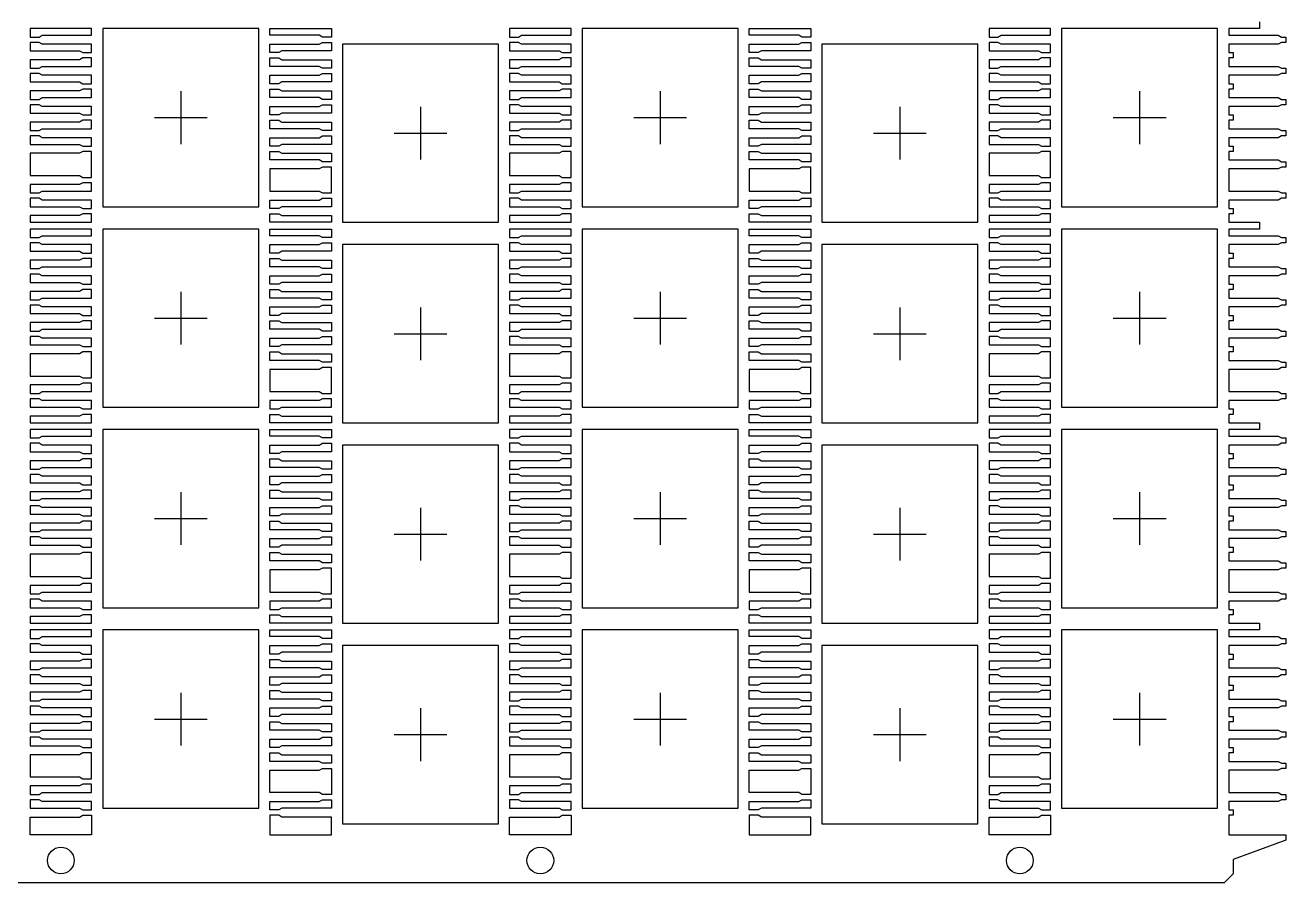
# Model space of a CAD drawing. Extents: x 32 to 268, y 59 to 388.
# Drawn here: x 185 to 241.6, y 65.3 to 103.8 of the extents above; entities that cross this region are included whole.
import ezdxf
from ezdxf.lldxf.tags import DXFTag

# ---------------------------------------------------------------- set-up
doc = ezdxf.new("R2010")
doc.units = 0
doc.header["$LTSCALE"] = 8
doc.header["$MEASUREMENT"] = 0
for name, color, linetype in [('CEN', 2, 'CENTER'), ('COIN-LINE', 4, 'Continuous'), ('PKG-OUT', 3, 'HIDDEN')]:
    doc.layers.add(name, color=color, linetype=linetype)
tags = doc.linetypes.add('CENTER', pattern=[2, 1.25, -0.25, 0.25, -0.25]).pattern_tags.tags
tags[10:11] = [DXFTag(74, 4), DXFTag(75, 0), DXFTag(340, '0'), DXFTag(46, 1.0), DXFTag(50, 0.0), DXFTag(44, 0.0), DXFTag(45, 0.0)]
tags[8:9] = [DXFTag(74, 4), DXFTag(75, 0), DXFTag(340, '0'), DXFTag(46, 1.0), DXFTag(50, 0.0), DXFTag(44, 0.0), DXFTag(45, 0.0)]
tags[6:7] = [DXFTag(74, 4), DXFTag(75, 0), DXFTag(340, '0'), DXFTag(46, 1.0), DXFTag(50, 0.0), DXFTag(44, 0.0), DXFTag(45, 0.0)]
tags[4:5] = [DXFTag(74, 4), DXFTag(75, 0), DXFTag(340, '0'), DXFTag(46, 1.0), DXFTag(50, 0.0), DXFTag(44, 0.0), DXFTag(45, 0.0)]
tags = doc.linetypes.add('HIDDEN', pattern=[0.375, 0.25, -0.125]).pattern_tags.tags
tags[6:7] = [DXFTag(74, 4), DXFTag(75, 0), DXFTag(340, '0'), DXFTag(46, 1.0), DXFTag(50, 0.0), DXFTag(44, 0.0), DXFTag(45, 0.0)]
tags[4:5] = [DXFTag(74, 4), DXFTag(75, 0), DXFTag(340, '0'), DXFTag(46, 1.0), DXFTag(50, 0.0), DXFTag(44, 0.0), DXFTag(45, 0.0)]

msp = doc.modelspace()

# ---------------------------------------------------------------- linework, layer by layer
at = {"layer": 'CEN'}
for p, q in [((192.014, 100.79), (192.014, 98.423)), ((213.534, 100.79), (213.534, 98.423)), ((235.054, 100.79), (235.054, 98.423)), ((190.83, 99.607), (193.198, 99.607)), ((202.774, 100.09), (202.774, 97.723)), ((212.35, 99.607), (214.718, 99.607)), ((224.294, 100.09), (224.294, 97.723)), ((233.87, 99.607), (236.238, 99.607)), ((201.59, 98.907), (203.958, 98.907)), ((223.11, 98.907), (225.478, 98.907)), ((192.014, 91.79), (192.014, 89.423)), ((213.534, 91.79), (213.534, 89.423)), ((235.054, 91.79), (235.054, 89.423)), ((190.83, 90.607), (193.198, 90.607)), ((202.774, 91.09), (202.774, 88.723)), ((212.35, 90.607), (214.718, 90.607)), ((224.294, 91.09), (224.294, 88.723)), ((233.87, 90.607), (236.238, 90.607)), ((201.59, 89.907), (203.958, 89.907)), ((223.11, 89.907), (225.478, 89.907)), ((192.014, 82.79), (192.014, 80.423)), ((213.534, 82.79), (213.534, 80.423)), ((235.054, 82.79), (235.054, 80.423)), ((202.774, 82.09), (202.774, 79.723)), ((224.294, 82.09), (224.294, 79.723)), ((190.83, 81.607), (193.198, 81.607)), ((212.35, 81.607), (214.718, 81.607)), ((233.87, 81.607), (236.238, 81.607)), ((201.59, 80.907), (203.958, 80.907)), ((223.11, 80.907), (225.478, 80.907)), ((192.014, 73.79), (192.014, 71.423)), ((213.534, 73.79), (213.534, 71.423)), ((235.054, 73.79), (235.054, 71.423)), ((202.774, 73.09), (202.774, 70.723)), ((224.294, 73.09), (224.294, 70.723)), ((190.83, 72.607), (193.198, 72.607)), ((212.35, 72.607), (214.718, 72.607)), ((233.87, 72.607), (236.238, 72.607)), ((201.59, 71.907), (203.958, 71.907)), ((223.11, 71.907), (225.478, 71.907))]:
    msp.add_line(p, q, dxfattribs=at)
at = {"layer": 'COIN-LINE'}
msp.add_lwpolyline([(240.434, 103.907), (240.434, 103.607), (239.054, 103.607), (239.054, 103.307), (241.274, 103.307), (241.414, 103.227), (241.614, 103.227), (241.614, 102.987), (241.414, 102.987), (241.274, 102.907), (239.054, 102.907), (239.054, 102.527), (239.254, 102.527), (239.254, 102.287), (239.054, 102.287), (239.054, 101.907), (241.274, 101.907), (241.414, 101.827), (241.614, 101.827), (241.614, 101.587), (241.414, 101.587), (241.274, 101.507), (239.054, 101.507), (239.054, 101.127), (239.254, 101.127), (239.254, 100.887), (239.054, 100.887), (239.054, 100.507), (241.274, 100.507), (241.414, 100.427), (241.614, 100.427), (241.614, 100.187), (241.414, 100.187), (241.274, 100.107), (239.054, 100.107), (239.054, 99.727), (239.254, 99.727), (239.254, 99.487), (239.054, 99.487), (239.054, 99.107), (241.274, 99.107), (241.414, 99.027), (241.614, 99.027), (241.614, 98.787), (241.414, 98.787), (241.274, 98.707), (239.054, 98.707), (239.054, 98.327), (239.254, 98.327), (239.254, 98.087), (239.054, 98.087), (239.054, 97.707), (241.274, 97.707), (241.414, 97.627), (241.614, 97.627), (241.614, 97.387), (241.414, 97.387), (241.274, 97.307), (239.054, 97.307), (239.054, 96.307), (241.274, 96.307), (241.414, 96.227), (241.614, 96.227), (241.614, 95.987), (241.414, 95.987), (241.274, 95.907), (239.054, 95.907), (239.054, 95.527), (239.254, 95.527), (239.254, 95.287), (239.054, 95.287), (239.054, 94.907), (240.434, 94.907), (240.434, 94.607), (239.054, 94.607), (239.054, 94.307), (241.274, 94.307), (241.414, 94.227), (241.614, 94.227), (241.614, 93.987), (241.414, 93.987), (241.274, 93.907), (239.054, 93.907), (239.054, 93.527), (239.254, 93.527), (239.254, 93.287), (239.054, 93.287), (239.054, 92.907), (241.274, 92.907), (241.414, 92.827), (241.614, 92.827), (241.614, 92.587), (241.414, 92.587), (241.274, 92.507), (239.054, 92.507), (239.054, 92.127), (239.254, 92.127), (239.254, 91.887), (239.054, 91.887), (239.054, 91.507), (241.274, 91.507), (241.414, 91.427), (241.614, 91.427), (241.614, 91.187), (241.414, 91.187), (241.274, 91.107), (239.054, 91.107), (239.054, 90.727), (239.254, 90.727), (239.254, 90.487), (239.054, 90.487), (239.054, 90.107), (241.274, 90.107), (241.414, 90.027), (241.614, 90.027), (241.614, 89.787), (241.414, 89.787), (241.274, 89.707), (239.054, 89.707), (239.054, 89.327), (239.254, 89.327), (239.254, 89.087), (239.054, 89.087), (239.054, 88.707), (241.274, 88.707), (241.414, 88.627), (241.614, 88.627), (241.614, 88.387), (241.414, 88.387), (241.274, 88.307), (239.054, 88.307), (239.054, 87.307), (241.274, 87.307), (241.414, 87.227), (241.614, 87.227), (241.614, 86.987), (241.414, 86.987), (241.274, 86.907), (239.054, 86.907), (239.054, 86.527), (239.254, 86.527), (239.254, 86.287), (239.054, 86.287), (239.054, 85.907), (240.434, 85.907), (240.434, 85.607), (239.054, 85.607), (239.054, 85.307), (241.274, 85.307), (241.414, 85.227), (241.614, 85.227), (241.614, 84.987), (241.414, 84.987), (241.274, 84.907), (239.054, 84.907), (239.054, 84.527), (239.254, 84.527), (239.254, 84.287), (239.054, 84.287), (239.054, 83.907), (241.274, 83.907), (241.414, 83.827), (241.614, 83.827), (241.614, 83.587), (241.414, 83.587), (241.274, 83.507), (239.054, 83.507), (239.054, 83.127), (239.254, 83.127), (239.254, 82.887), (239.054, 82.887), (239.054, 82.507), (241.274, 82.507), (241.414, 82.427), (241.614, 82.427), (241.614, 82.187), (241.414, 82.187), (241.274, 82.107), (239.054, 82.107), (239.054, 81.727), (239.254, 81.727), (239.254, 81.487), (239.054, 81.487), (239.054, 81.107), (241.274, 81.107), (241.414, 81.027), (241.614, 81.027), (241.614, 80.787), (241.414, 80.787), (241.274, 80.707), (239.054, 80.707), (239.054, 80.327), (239.254, 80.327), (239.254, 80.087), (239.054, 80.087), (239.054, 79.707), (241.274, 79.707), (241.414, 79.627), (241.614, 79.627), (241.614, 79.387), (241.414, 79.387), (241.274, 79.307), (239.054, 79.307), (239.054, 78.307), (241.274, 78.307), (241.414, 78.227), (241.614, 78.227), (241.614, 77.987), (241.414, 77.987), (241.274, 77.907), (239.054, 77.907), (239.054, 77.527), (239.254, 77.527), (239.254, 77.287), (239.054, 77.287), (239.054, 76.907), (240.434, 76.907), (240.434, 76.607), (239.054, 76.607), (239.054, 76.307), (241.274, 76.307), (241.414, 76.227), (241.614, 76.227), (241.614, 75.987), (241.414, 75.987), (241.274, 75.907), (239.054, 75.907), (239.054, 75.527), (239.254, 75.527), (239.254, 75.287), (239.054, 75.287), (239.054, 74.907), (241.274, 74.907), (241.414, 74.827), (241.614, 74.827), (241.614, 74.587), (241.414, 74.587), (241.274, 74.507), (239.054, 74.507), (239.054, 74.127), (239.254, 74.127), (239.254, 73.887), (239.054, 73.887), (239.054, 73.507), (241.274, 73.507), (241.414, 73.427), (241.614, 73.427), (241.614, 73.187), (241.414, 73.187), (241.274, 73.107), (239.054, 73.107), (239.054, 72.727), (239.254, 72.727), (239.254, 72.487), (239.054, 72.487), (239.054, 72.107), (241.274, 72.107), (241.414, 72.027), (241.614, 72.027), (241.614, 71.787), (241.414, 71.787), (241.274, 71.707), (239.054, 71.707), (239.054, 71.327), (239.254, 71.327), (239.254, 71.087), (239.054, 71.087), (239.054, 70.707), (241.274, 70.707), (241.414, 70.627), (241.614, 70.627), (241.614, 70.387), (241.414, 70.387), (241.274, 70.307), (239.054, 70.307), (239.054, 69.307), (241.274, 69.307), (241.414, 69.227), (241.614, 69.227), (241.614, 68.987), (241.414, 68.987), (241.274, 68.907), (239.054, 68.907), (239.054, 68.527), (239.254, 68.527), (239.254, 68.287), (239.054, 68.287), (239.054, 67.407), (241.614, 67.407), (241.614, 67.163), (239.254, 66.304), (239.254, 65.657), (238.854, 65.257), (45.974, 65.257)], dxfattribs=at)
for points in [[(185.794, 103.307), (188.014, 103.307), (188.014, 103.607), (185.254, 103.607), (185.254, 103.227), (185.654, 103.227)], [(198.234, 103.307), (196.014, 103.307), (196.014, 103.607), (198.774, 103.607), (198.774, 103.227), (198.374, 103.227)], [(207.314, 103.307), (209.534, 103.307), (209.534, 103.607), (206.774, 103.607), (206.774, 103.227), (207.174, 103.227)], [(219.754, 103.307), (217.534, 103.307), (217.534, 103.607), (220.294, 103.607), (220.294, 103.227), (219.894, 103.227)], [(228.834, 103.307), (231.054, 103.307), (231.054, 103.607), (228.294, 103.607), (228.294, 103.227), (228.694, 103.227)], [(188.014, 102.907), (185.794, 102.907), (185.654, 102.987), (185.254, 102.987), (185.254, 102.607), (187.474, 102.607), (187.614, 102.527), (188.014, 102.527)], [(196.014, 102.907), (198.234, 102.907), (198.374, 102.987), (198.774, 102.987), (198.774, 102.607), (196.554, 102.607), (196.414, 102.527), (196.014, 102.527)], [(209.534, 102.907), (207.314, 102.907), (207.174, 102.987), (206.774, 102.987), (206.774, 102.607), (208.994, 102.607), (209.134, 102.527), (209.534, 102.527)], [(217.534, 102.907), (219.754, 102.907), (219.894, 102.987), (220.294, 102.987), (220.294, 102.607), (218.074, 102.607), (217.934, 102.527), (217.534, 102.527)], [(231.054, 102.907), (228.834, 102.907), (228.694, 102.987), (228.294, 102.987), (228.294, 102.607), (230.514, 102.607), (230.654, 102.527), (231.054, 102.527)], [(187.614, 102.287), (187.474, 102.207), (185.254, 102.207), (185.254, 101.827), (185.654, 101.827), (185.794, 101.907), (188.014, 101.907), (188.014, 102.287)], [(196.414, 102.287), (196.554, 102.207), (198.774, 102.207), (198.774, 101.827), (198.374, 101.827), (198.234, 101.907), (196.014, 101.907), (196.014, 102.287)], [(209.134, 102.287), (208.994, 102.207), (206.774, 102.207), (206.774, 101.827), (207.174, 101.827), (207.314, 101.907), (209.534, 101.907), (209.534, 102.287)], [(217.934, 102.287), (218.074, 102.207), (220.294, 102.207), (220.294, 101.827), (219.894, 101.827), (219.754, 101.907), (217.534, 101.907), (217.534, 102.287)], [(230.654, 102.287), (230.514, 102.207), (228.294, 102.207), (228.294, 101.827), (228.694, 101.827), (228.834, 101.907), (231.054, 101.907), (231.054, 102.287)], [(188.014, 101.507), (185.794, 101.507), (185.654, 101.587), (185.254, 101.587), (185.254, 101.207), (187.474, 101.207), (187.614, 101.127), (188.014, 101.127)], [(196.014, 101.507), (198.234, 101.507), (198.374, 101.587), (198.774, 101.587), (198.774, 101.207), (196.554, 101.207), (196.414, 101.127), (196.014, 101.127)], [(209.534, 101.507), (207.314, 101.507), (207.174, 101.587), (206.774, 101.587), (206.774, 101.207), (208.994, 101.207), (209.134, 101.127), (209.534, 101.127)], [(217.534, 101.507), (219.754, 101.507), (219.894, 101.587), (220.294, 101.587), (220.294, 101.207), (218.074, 101.207), (217.934, 101.127), (217.534, 101.127)], [(231.054, 101.507), (228.834, 101.507), (228.694, 101.587), (228.294, 101.587), (228.294, 101.207), (230.514, 101.207), (230.654, 101.127), (231.054, 101.127)], [(187.614, 100.887), (187.474, 100.807), (185.254, 100.807), (185.254, 100.427), (185.654, 100.427), (185.794, 100.507), (188.014, 100.507), (188.014, 100.887)], [(196.414, 100.887), (196.554, 100.807), (198.774, 100.807), (198.774, 100.427), (198.374, 100.427), (198.234, 100.507), (196.014, 100.507), (196.014, 100.887)], [(209.134, 100.887), (208.994, 100.807), (206.774, 100.807), (206.774, 100.427), (207.174, 100.427), (207.314, 100.507), (209.534, 100.507), (209.534, 100.887)], [(217.934, 100.887), (218.074, 100.807), (220.294, 100.807), (220.294, 100.427), (219.894, 100.427), (219.754, 100.507), (217.534, 100.507), (217.534, 100.887)], [(230.654, 100.887), (230.514, 100.807), (228.294, 100.807), (228.294, 100.427), (228.694, 100.427), (228.834, 100.507), (231.054, 100.507), (231.054, 100.887)], [(188.014, 100.107), (185.794, 100.107), (185.654, 100.187), (185.254, 100.187), (185.254, 99.807), (187.474, 99.807), (187.614, 99.727), (188.014, 99.727)], [(196.014, 100.107), (198.234, 100.107), (198.374, 100.187), (198.774, 100.187), (198.774, 99.807), (196.554, 99.807), (196.414, 99.727), (196.014, 99.727)], [(209.534, 100.107), (207.314, 100.107), (207.174, 100.187), (206.774, 100.187), (206.774, 99.807), (208.994, 99.807), (209.134, 99.727), (209.534, 99.727)], [(217.534, 100.107), (219.754, 100.107), (219.894, 100.187), (220.294, 100.187), (220.294, 99.807), (218.074, 99.807), (217.934, 99.727), (217.534, 99.727)], [(231.054, 100.107), (228.834, 100.107), (228.694, 100.187), (228.294, 100.187), (228.294, 99.807), (230.514, 99.807), (230.654, 99.727), (231.054, 99.727)], [(187.614, 99.487), (187.474, 99.407), (185.254, 99.407), (185.254, 99.027), (185.654, 99.027), (185.794, 99.107), (188.014, 99.107), (188.014, 99.487)], [(196.414, 99.487), (196.554, 99.407), (198.774, 99.407), (198.774, 99.027), (198.374, 99.027), (198.234, 99.107), (196.014, 99.107), (196.014, 99.487)], [(209.134, 99.487), (208.994, 99.407), (206.774, 99.407), (206.774, 99.027), (207.174, 99.027), (207.314, 99.107), (209.534, 99.107), (209.534, 99.487)], [(217.934, 99.487), (218.074, 99.407), (220.294, 99.407), (220.294, 99.027), (219.894, 99.027), (219.754, 99.107), (217.534, 99.107), (217.534, 99.487)], [(230.654, 99.487), (230.514, 99.407), (228.294, 99.407), (228.294, 99.027), (228.694, 99.027), (228.834, 99.107), (231.054, 99.107), (231.054, 99.487)], [(188.014, 98.707), (185.794, 98.707), (185.654, 98.787), (185.254, 98.787), (185.254, 98.407), (187.474, 98.407), (187.614, 98.327), (188.014, 98.327)], [(196.014, 98.707), (198.234, 98.707), (198.374, 98.787), (198.774, 98.787), (198.774, 98.407), (196.554, 98.407), (196.414, 98.327), (196.014, 98.327)], [(209.534, 98.707), (207.314, 98.707), (207.174, 98.787), (206.774, 98.787), (206.774, 98.407), (208.994, 98.407), (209.134, 98.327), (209.534, 98.327)], [(217.534, 98.707), (219.754, 98.707), (219.894, 98.787), (220.294, 98.787), (220.294, 98.407), (218.074, 98.407), (217.934, 98.327), (217.534, 98.327)], [(231.054, 98.707), (228.834, 98.707), (228.694, 98.787), (228.294, 98.787), (228.294, 98.407), (230.514, 98.407), (230.654, 98.327), (231.054, 98.327)], [(187.474, 98.007), (185.254, 98.007), (185.254, 97.007), (187.474, 97.007), (187.614, 96.927), (188.014, 96.927), (188.014, 98.087), (187.614, 98.087)], [(196.414, 98.087), (196.554, 98.007), (198.774, 98.007), (198.774, 97.627), (198.374, 97.627), (198.234, 97.707), (196.014, 97.707), (196.014, 98.087)], [(208.994, 98.007), (206.774, 98.007), (206.774, 97.007), (208.994, 97.007), (209.134, 96.927), (209.534, 96.927), (209.534, 98.087), (209.134, 98.087)], [(217.934, 98.087), (218.074, 98.007), (220.294, 98.007), (220.294, 97.627), (219.894, 97.627), (219.754, 97.707), (217.534, 97.707), (217.534, 98.087)], [(230.514, 98.007), (228.294, 98.007), (228.294, 97.007), (230.514, 97.007), (230.654, 96.927), (231.054, 96.927), (231.054, 98.087), (230.654, 98.087)], [(198.234, 97.307), (196.014, 97.307), (196.014, 96.307), (198.234, 96.307), (198.374, 96.227), (198.774, 96.227), (198.774, 97.387), (198.374, 97.387)], [(219.754, 97.307), (217.534, 97.307), (217.534, 96.307), (219.754, 96.307), (219.894, 96.227), (220.294, 96.227), (220.294, 97.387), (219.894, 97.387)], [(187.614, 96.687), (187.474, 96.607), (185.254, 96.607), (185.254, 96.227), (185.654, 96.227), (185.794, 96.307), (188.014, 96.307), (188.014, 96.687)], [(209.134, 96.687), (208.994, 96.607), (206.774, 96.607), (206.774, 96.227), (207.174, 96.227), (207.314, 96.307), (209.534, 96.307), (209.534, 96.687)], [(230.654, 96.687), (230.514, 96.607), (228.294, 96.607), (228.294, 96.227), (228.694, 96.227), (228.834, 96.307), (231.054, 96.307), (231.054, 96.687)], [(188.014, 95.907), (185.794, 95.907), (185.654, 95.987), (185.254, 95.987), (185.254, 95.607), (187.474, 95.607), (187.614, 95.527), (188.014, 95.527)], [(196.014, 95.907), (198.234, 95.907), (198.374, 95.987), (198.774, 95.987), (198.774, 95.607), (196.554, 95.607), (196.414, 95.527), (196.014, 95.527)], [(209.534, 95.907), (207.314, 95.907), (207.174, 95.987), (206.774, 95.987), (206.774, 95.607), (208.994, 95.607), (209.134, 95.527), (209.534, 95.527)], [(217.534, 95.907), (219.754, 95.907), (219.894, 95.987), (220.294, 95.987), (220.294, 95.607), (218.074, 95.607), (217.934, 95.527), (217.534, 95.527)], [(231.054, 95.907), (228.834, 95.907), (228.694, 95.987), (228.294, 95.987), (228.294, 95.607), (230.514, 95.607), (230.654, 95.527), (231.054, 95.527)], [(185.254, 95.207), (185.254, 94.907), (188.014, 94.907), (188.014, 95.287), (187.614, 95.287), (187.474, 95.207)], [(198.774, 95.207), (198.774, 94.907), (196.014, 94.907), (196.014, 95.287), (196.414, 95.287), (196.554, 95.207)], [(206.774, 95.207), (206.774, 94.907), (209.534, 94.907), (209.534, 95.287), (209.134, 95.287), (208.994, 95.207)], [(220.294, 95.207), (220.294, 94.907), (217.534, 94.907), (217.534, 95.287), (217.934, 95.287), (218.074, 95.207)], [(228.294, 95.207), (228.294, 94.907), (231.054, 94.907), (231.054, 95.287), (230.654, 95.287), (230.514, 95.207)], [(185.794, 94.307), (188.014, 94.307), (188.014, 94.607), (185.254, 94.607), (185.254, 94.227), (185.654, 94.227)], [(198.234, 94.307), (196.014, 94.307), (196.014, 94.607), (198.774, 94.607), (198.774, 94.227), (198.374, 94.227)], [(207.314, 94.307), (209.534, 94.307), (209.534, 94.607), (206.774, 94.607), (206.774, 94.227), (207.174, 94.227)], [(219.754, 94.307), (217.534, 94.307), (217.534, 94.607), (220.294, 94.607), (220.294, 94.227), (219.894, 94.227)], [(228.834, 94.307), (231.054, 94.307), (231.054, 94.607), (228.294, 94.607), (228.294, 94.227), (228.694, 94.227)], [(188.014, 93.907), (185.794, 93.907), (185.654, 93.987), (185.254, 93.987), (185.254, 93.607), (187.474, 93.607), (187.614, 93.527), (188.014, 93.527)], [(196.014, 93.907), (198.234, 93.907), (198.374, 93.987), (198.774, 93.987), (198.774, 93.607), (196.554, 93.607), (196.414, 93.527), (196.014, 93.527)], [(209.534, 93.907), (207.314, 93.907), (207.174, 93.987), (206.774, 93.987), (206.774, 93.607), (208.994, 93.607), (209.134, 93.527), (209.534, 93.527)], [(217.534, 93.907), (219.754, 93.907), (219.894, 93.987), (220.294, 93.987), (220.294, 93.607), (218.074, 93.607), (217.934, 93.527), (217.534, 93.527)], [(231.054, 93.907), (228.834, 93.907), (228.694, 93.987), (228.294, 93.987), (228.294, 93.607), (230.514, 93.607), (230.654, 93.527), (231.054, 93.527)], [(187.614, 93.287), (187.474, 93.207), (185.254, 93.207), (185.254, 92.827), (185.654, 92.827), (185.794, 92.907), (188.014, 92.907), (188.014, 93.287)], [(196.414, 93.287), (196.554, 93.207), (198.774, 93.207), (198.774, 92.827), (198.374, 92.827), (198.234, 92.907), (196.014, 92.907), (196.014, 93.287)], [(209.134, 93.287), (208.994, 93.207), (206.774, 93.207), (206.774, 92.827), (207.174, 92.827), (207.314, 92.907), (209.534, 92.907), (209.534, 93.287)], [(217.934, 93.287), (218.074, 93.207), (220.294, 93.207), (220.294, 92.827), (219.894, 92.827), (219.754, 92.907), (217.534, 92.907), (217.534, 93.287)], [(230.654, 93.287), (230.514, 93.207), (228.294, 93.207), (228.294, 92.827), (228.694, 92.827), (228.834, 92.907), (231.054, 92.907), (231.054, 93.287)], [(188.014, 92.507), (185.794, 92.507), (185.654, 92.587), (185.254, 92.587), (185.254, 92.207), (187.474, 92.207), (187.614, 92.127), (188.014, 92.127)], [(196.014, 92.507), (198.234, 92.507), (198.374, 92.587), (198.774, 92.587), (198.774, 92.207), (196.554, 92.207), (196.414, 92.127), (196.014, 92.127)], [(209.534, 92.507), (207.314, 92.507), (207.174, 92.587), (206.774, 92.587), (206.774, 92.207), (208.994, 92.207), (209.134, 92.127), (209.534, 92.127)], [(217.534, 92.507), (219.754, 92.507), (219.894, 92.587), (220.294, 92.587), (220.294, 92.207), (218.074, 92.207), (217.934, 92.127), (217.534, 92.127)], [(231.054, 92.507), (228.834, 92.507), (228.694, 92.587), (228.294, 92.587), (228.294, 92.207), (230.514, 92.207), (230.654, 92.127), (231.054, 92.127)], [(187.614, 91.887), (187.474, 91.807), (185.254, 91.807), (185.254, 91.427), (185.654, 91.427), (185.794, 91.507), (188.014, 91.507), (188.014, 91.887)], [(196.414, 91.887), (196.554, 91.807), (198.774, 91.807), (198.774, 91.427), (198.374, 91.427), (198.234, 91.507), (196.014, 91.507), (196.014, 91.887)], [(209.134, 91.887), (208.994, 91.807), (206.774, 91.807), (206.774, 91.427), (207.174, 91.427), (207.314, 91.507), (209.534, 91.507), (209.534, 91.887)], [(217.934, 91.887), (218.074, 91.807), (220.294, 91.807), (220.294, 91.427), (219.894, 91.427), (219.754, 91.507), (217.534, 91.507), (217.534, 91.887)], [(230.654, 91.887), (230.514, 91.807), (228.294, 91.807), (228.294, 91.427), (228.694, 91.427), (228.834, 91.507), (231.054, 91.507), (231.054, 91.887)], [(188.014, 91.107), (185.794, 91.107), (185.654, 91.187), (185.254, 91.187), (185.254, 90.807), (187.474, 90.807), (187.614, 90.727), (188.014, 90.727)], [(196.014, 91.107), (198.234, 91.107), (198.374, 91.187), (198.774, 91.187), (198.774, 90.807), (196.554, 90.807), (196.414, 90.727), (196.014, 90.727)], [(209.534, 91.107), (207.314, 91.107), (207.174, 91.187), (206.774, 91.187), (206.774, 90.807), (208.994, 90.807), (209.134, 90.727), (209.534, 90.727)], [(217.534, 91.107), (219.754, 91.107), (219.894, 91.187), (220.294, 91.187), (220.294, 90.807), (218.074, 90.807), (217.934, 90.727), (217.534, 90.727)], [(231.054, 91.107), (228.834, 91.107), (228.694, 91.187), (228.294, 91.187), (228.294, 90.807), (230.514, 90.807), (230.654, 90.727), (231.054, 90.727)], [(187.614, 90.487), (187.474, 90.407), (185.254, 90.407), (185.254, 90.027), (185.654, 90.027), (185.794, 90.107), (188.014, 90.107), (188.014, 90.487)], [(196.414, 90.487), (196.554, 90.407), (198.774, 90.407), (198.774, 90.027), (198.374, 90.027), (198.234, 90.107), (196.014, 90.107), (196.014, 90.487)], [(209.134, 90.487), (208.994, 90.407), (206.774, 90.407), (206.774, 90.027), (207.174, 90.027), (207.314, 90.107), (209.534, 90.107), (209.534, 90.487)], [(217.934, 90.487), (218.074, 90.407), (220.294, 90.407), (220.294, 90.027), (219.894, 90.027), (219.754, 90.107), (217.534, 90.107), (217.534, 90.487)], [(230.654, 90.487), (230.514, 90.407), (228.294, 90.407), (228.294, 90.027), (228.694, 90.027), (228.834, 90.107), (231.054, 90.107), (231.054, 90.487)], [(188.014, 89.707), (185.794, 89.707), (185.654, 89.787), (185.254, 89.787), (185.254, 89.407), (187.474, 89.407), (187.614, 89.327), (188.014, 89.327)], [(196.014, 89.707), (198.234, 89.707), (198.374, 89.787), (198.774, 89.787), (198.774, 89.407), (196.554, 89.407), (196.414, 89.327), (196.014, 89.327)], [(209.534, 89.707), (207.314, 89.707), (207.174, 89.787), (206.774, 89.787), (206.774, 89.407), (208.994, 89.407), (209.134, 89.327), (209.534, 89.327)], [(217.534, 89.707), (219.754, 89.707), (219.894, 89.787), (220.294, 89.787), (220.294, 89.407), (218.074, 89.407), (217.934, 89.327), (217.534, 89.327)], [(231.054, 89.707), (228.834, 89.707), (228.694, 89.787), (228.294, 89.787), (228.294, 89.407), (230.514, 89.407), (230.654, 89.327), (231.054, 89.327)], [(187.474, 89.007), (185.254, 89.007), (185.254, 88.007), (187.474, 88.007), (187.614, 87.927), (188.014, 87.927), (188.014, 89.087), (187.614, 89.087)], [(196.414, 89.087), (196.554, 89.007), (198.774, 89.007), (198.774, 88.627), (198.374, 88.627), (198.234, 88.707), (196.014, 88.707), (196.014, 89.087)], [(208.994, 89.007), (206.774, 89.007), (206.774, 88.007), (208.994, 88.007), (209.134, 87.927), (209.534, 87.927), (209.534, 89.087), (209.134, 89.087)], [(217.934, 89.087), (218.074, 89.007), (220.294, 89.007), (220.294, 88.627), (219.894, 88.627), (219.754, 88.707), (217.534, 88.707), (217.534, 89.087)], [(230.514, 89.007), (228.294, 89.007), (228.294, 88.007), (230.514, 88.007), (230.654, 87.927), (231.054, 87.927), (231.054, 89.087), (230.654, 89.087)], [(198.234, 88.307), (196.014, 88.307), (196.014, 87.307), (198.234, 87.307), (198.374, 87.227), (198.774, 87.227), (198.774, 88.387), (198.374, 88.387)], [(219.754, 88.307), (217.534, 88.307), (217.534, 87.307), (219.754, 87.307), (219.894, 87.227), (220.294, 87.227), (220.294, 88.387), (219.894, 88.387)], [(187.614, 87.687), (187.474, 87.607), (185.254, 87.607), (185.254, 87.227), (185.654, 87.227), (185.794, 87.307), (188.014, 87.307), (188.014, 87.687)], [(209.134, 87.687), (208.994, 87.607), (206.774, 87.607), (206.774, 87.227), (207.174, 87.227), (207.314, 87.307), (209.534, 87.307), (209.534, 87.687)], [(230.654, 87.687), (230.514, 87.607), (228.294, 87.607), (228.294, 87.227), (228.694, 87.227), (228.834, 87.307), (231.054, 87.307), (231.054, 87.687)], [(188.014, 86.907), (185.794, 86.907), (185.654, 86.987), (185.254, 86.987), (185.254, 86.607), (187.474, 86.607), (187.614, 86.527), (188.014, 86.527)], [(198.374, 86.987), (198.234, 86.907), (196.014, 86.907), (196.014, 86.527), (196.414, 86.527), (196.554, 86.607), (198.774, 86.607), (198.774, 86.987)], [(209.534, 86.907), (207.314, 86.907), (207.174, 86.987), (206.774, 86.987), (206.774, 86.607), (208.994, 86.607), (209.134, 86.527), (209.534, 86.527)], [(219.894, 86.987), (219.754, 86.907), (217.534, 86.907), (217.534, 86.527), (217.934, 86.527), (218.074, 86.607), (220.294, 86.607), (220.294, 86.987)], [(231.054, 86.907), (228.834, 86.907), (228.694, 86.987), (228.294, 86.987), (228.294, 86.607), (230.514, 86.607), (230.654, 86.527), (231.054, 86.527)], [(185.254, 86.207), (185.254, 85.907), (188.014, 85.907), (188.014, 86.287), (187.614, 86.287), (187.474, 86.207)], [(198.774, 86.207), (198.774, 85.907), (196.014, 85.907), (196.014, 86.287), (196.414, 86.287), (196.554, 86.207)], [(206.774, 86.207), (206.774, 85.907), (209.534, 85.907), (209.534, 86.287), (209.134, 86.287), (208.994, 86.207)], [(220.294, 86.207), (220.294, 85.907), (217.534, 85.907), (217.534, 86.287), (217.934, 86.287), (218.074, 86.207)], [(228.294, 86.207), (228.294, 85.907), (231.054, 85.907), (231.054, 86.287), (230.654, 86.287), (230.514, 86.207)], [(185.794, 85.307), (188.014, 85.307), (188.014, 85.607), (185.254, 85.607), (185.254, 85.227), (185.654, 85.227)], [(198.234, 85.307), (196.014, 85.307), (196.014, 85.607), (198.774, 85.607), (198.774, 85.227), (198.374, 85.227)], [(207.314, 85.307), (209.534, 85.307), (209.534, 85.607), (206.774, 85.607), (206.774, 85.227), (207.174, 85.227)], [(219.754, 85.307), (217.534, 85.307), (217.534, 85.607), (220.294, 85.607), (220.294, 85.227), (219.894, 85.227)], [(228.834, 85.307), (231.054, 85.307), (231.054, 85.607), (228.294, 85.607), (228.294, 85.227), (228.694, 85.227)], [(188.014, 84.907), (185.794, 84.907), (185.654, 84.987), (185.254, 84.987), (185.254, 84.607), (187.474, 84.607), (187.614, 84.527), (188.014, 84.527)], [(196.014, 84.907), (198.234, 84.907), (198.374, 84.987), (198.774, 84.987), (198.774, 84.607), (196.554, 84.607), (196.414, 84.527), (196.014, 84.527)], [(209.534, 84.907), (207.314, 84.907), (207.174, 84.987), (206.774, 84.987), (206.774, 84.607), (208.994, 84.607), (209.134, 84.527), (209.534, 84.527)], [(217.534, 84.907), (219.754, 84.907), (219.894, 84.987), (220.294, 84.987), (220.294, 84.607), (218.074, 84.607), (217.934, 84.527), (217.534, 84.527)], [(231.054, 84.907), (228.834, 84.907), (228.694, 84.987), (228.294, 84.987), (228.294, 84.607), (230.514, 84.607), (230.654, 84.527), (231.054, 84.527)], [(187.614, 84.287), (187.474, 84.207), (185.254, 84.207), (185.254, 83.827), (185.654, 83.827), (185.794, 83.907), (188.014, 83.907), (188.014, 84.287)], [(196.414, 84.287), (196.554, 84.207), (198.774, 84.207), (198.774, 83.827), (198.374, 83.827), (198.234, 83.907), (196.014, 83.907), (196.014, 84.287)], [(209.134, 84.287), (208.994, 84.207), (206.774, 84.207), (206.774, 83.827), (207.174, 83.827), (207.314, 83.907), (209.534, 83.907), (209.534, 84.287)], [(217.934, 84.287), (218.074, 84.207), (220.294, 84.207), (220.294, 83.827), (219.894, 83.827), (219.754, 83.907), (217.534, 83.907), (217.534, 84.287)], [(230.654, 84.287), (230.514, 84.207), (228.294, 84.207), (228.294, 83.827), (228.694, 83.827), (228.834, 83.907), (231.054, 83.907), (231.054, 84.287)], [(188.014, 83.507), (185.794, 83.507), (185.654, 83.587), (185.254, 83.587), (185.254, 83.207), (187.474, 83.207), (187.614, 83.127), (188.014, 83.127)], [(196.014, 83.507), (198.234, 83.507), (198.374, 83.587), (198.774, 83.587), (198.774, 83.207), (196.554, 83.207), (196.414, 83.127), (196.014, 83.127)], [(209.534, 83.507), (207.314, 83.507), (207.174, 83.587), (206.774, 83.587), (206.774, 83.207), (208.994, 83.207), (209.134, 83.127), (209.534, 83.127)], [(217.534, 83.507), (219.754, 83.507), (219.894, 83.587), (220.294, 83.587), (220.294, 83.207), (218.074, 83.207), (217.934, 83.127), (217.534, 83.127)], [(231.054, 83.507), (228.834, 83.507), (228.694, 83.587), (228.294, 83.587), (228.294, 83.207), (230.514, 83.207), (230.654, 83.127), (231.054, 83.127)], [(187.614, 82.887), (187.474, 82.807), (185.254, 82.807), (185.254, 82.427), (185.654, 82.427), (185.794, 82.507), (188.014, 82.507), (188.014, 82.887)], [(196.414, 82.887), (196.554, 82.807), (198.774, 82.807), (198.774, 82.427), (198.374, 82.427), (198.234, 82.507), (196.014, 82.507), (196.014, 82.887)], [(209.134, 82.887), (208.994, 82.807), (206.774, 82.807), (206.774, 82.427), (207.174, 82.427), (207.314, 82.507), (209.534, 82.507), (209.534, 82.887)], [(217.934, 82.887), (218.074, 82.807), (220.294, 82.807), (220.294, 82.427), (219.894, 82.427), (219.754, 82.507), (217.534, 82.507), (217.534, 82.887)], [(230.654, 82.887), (230.514, 82.807), (228.294, 82.807), (228.294, 82.427), (228.694, 82.427), (228.834, 82.507), (231.054, 82.507), (231.054, 82.887)], [(188.014, 82.107), (185.794, 82.107), (185.654, 82.187), (185.254, 82.187), (185.254, 81.807), (187.474, 81.807), (187.614, 81.727), (188.014, 81.727)], [(196.014, 82.107), (198.234, 82.107), (198.374, 82.187), (198.774, 82.187), (198.774, 81.807), (196.554, 81.807), (196.414, 81.727), (196.014, 81.727)], [(209.534, 82.107), (207.314, 82.107), (207.174, 82.187), (206.774, 82.187), (206.774, 81.807), (208.994, 81.807), (209.134, 81.727), (209.534, 81.727)], [(217.534, 82.107), (219.754, 82.107), (219.894, 82.187), (220.294, 82.187), (220.294, 81.807), (218.074, 81.807), (217.934, 81.727), (217.534, 81.727)], [(231.054, 82.107), (228.834, 82.107), (228.694, 82.187), (228.294, 82.187), (228.294, 81.807), (230.514, 81.807), (230.654, 81.727), (231.054, 81.727)], [(187.614, 81.487), (187.474, 81.407), (185.254, 81.407), (185.254, 81.027), (185.654, 81.027), (185.794, 81.107), (188.014, 81.107), (188.014, 81.487)], [(196.414, 81.487), (196.554, 81.407), (198.774, 81.407), (198.774, 81.027), (198.374, 81.027), (198.234, 81.107), (196.014, 81.107), (196.014, 81.487)], [(209.134, 81.487), (208.994, 81.407), (206.774, 81.407), (206.774, 81.027), (207.174, 81.027), (207.314, 81.107), (209.534, 81.107), (209.534, 81.487)], [(217.934, 81.487), (218.074, 81.407), (220.294, 81.407), (220.294, 81.027), (219.894, 81.027), (219.754, 81.107), (217.534, 81.107), (217.534, 81.487)], [(230.654, 81.487), (230.514, 81.407), (228.294, 81.407), (228.294, 81.027), (228.694, 81.027), (228.834, 81.107), (231.054, 81.107), (231.054, 81.487)], [(188.014, 80.707), (185.794, 80.707), (185.654, 80.787), (185.254, 80.787), (185.254, 80.407), (187.474, 80.407), (187.614, 80.327), (188.014, 80.327)], [(196.014, 80.707), (198.234, 80.707), (198.374, 80.787), (198.774, 80.787), (198.774, 80.407), (196.554, 80.407), (196.414, 80.327), (196.014, 80.327)], [(209.534, 80.707), (207.314, 80.707), (207.174, 80.787), (206.774, 80.787), (206.774, 80.407), (208.994, 80.407), (209.134, 80.327), (209.534, 80.327)], [(217.534, 80.707), (219.754, 80.707), (219.894, 80.787), (220.294, 80.787), (220.294, 80.407), (218.074, 80.407), (217.934, 80.327), (217.534, 80.327)], [(231.054, 80.707), (228.834, 80.707), (228.694, 80.787), (228.294, 80.787), (228.294, 80.407), (230.514, 80.407), (230.654, 80.327), (231.054, 80.327)], [(187.474, 80.007), (185.254, 80.007), (185.254, 79.007), (187.474, 79.007), (187.614, 78.927), (188.014, 78.927), (188.014, 80.087), (187.614, 80.087)], [(196.414, 80.087), (196.554, 80.007), (198.774, 80.007), (198.774, 79.627), (198.374, 79.627), (198.234, 79.707), (196.014, 79.707), (196.014, 80.087)], [(208.994, 80.007), (206.774, 80.007), (206.774, 79.007), (208.994, 79.007), (209.134, 78.927), (209.534, 78.927), (209.534, 80.087), (209.134, 80.087)], [(217.934, 80.087), (218.074, 80.007), (220.294, 80.007), (220.294, 79.627), (219.894, 79.627), (219.754, 79.707), (217.534, 79.707), (217.534, 80.087)], [(230.514, 80.007), (228.294, 80.007), (228.294, 79.007), (230.514, 79.007), (230.654, 78.927), (231.054, 78.927), (231.054, 80.087), (230.654, 80.087)], [(198.234, 79.307), (196.014, 79.307), (196.014, 78.307), (198.234, 78.307), (198.374, 78.227), (198.774, 78.227), (198.774, 79.387), (198.374, 79.387)], [(219.754, 79.307), (217.534, 79.307), (217.534, 78.307), (219.754, 78.307), (219.894, 78.227), (220.294, 78.227), (220.294, 79.387), (219.894, 79.387)], [(187.614, 78.687), (187.474, 78.607), (185.254, 78.607), (185.254, 78.227), (185.654, 78.227), (185.794, 78.307), (188.014, 78.307), (188.014, 78.687)], [(209.134, 78.687), (208.994, 78.607), (206.774, 78.607), (206.774, 78.227), (207.174, 78.227), (207.314, 78.307), (209.534, 78.307), (209.534, 78.687)], [(230.654, 78.687), (230.514, 78.607), (228.294, 78.607), (228.294, 78.227), (228.694, 78.227), (228.834, 78.307), (231.054, 78.307), (231.054, 78.687)], [(188.014, 77.907), (185.794, 77.907), (185.654, 77.987), (185.254, 77.987), (185.254, 77.607), (187.474, 77.607), (187.614, 77.527), (188.014, 77.527)], [(198.374, 77.987), (198.234, 77.907), (196.014, 77.907), (196.014, 77.527), (196.414, 77.527), (196.554, 77.607), (198.774, 77.607), (198.774, 77.987)], [(209.534, 77.907), (207.314, 77.907), (207.174, 77.987), (206.774, 77.987), (206.774, 77.607), (208.994, 77.607), (209.134, 77.527), (209.534, 77.527)], [(219.894, 77.987), (219.754, 77.907), (217.534, 77.907), (217.534, 77.527), (217.934, 77.527), (218.074, 77.607), (220.294, 77.607), (220.294, 77.987)], [(231.054, 77.907), (228.834, 77.907), (228.694, 77.987), (228.294, 77.987), (228.294, 77.607), (230.514, 77.607), (230.654, 77.527), (231.054, 77.527)], [(185.254, 77.207), (185.254, 76.907), (188.014, 76.907), (188.014, 77.287), (187.614, 77.287), (187.474, 77.207)], [(198.774, 77.207), (198.774, 76.907), (196.014, 76.907), (196.014, 77.287), (196.414, 77.287), (196.554, 77.207)], [(206.774, 77.207), (206.774, 76.907), (209.534, 76.907), (209.534, 77.287), (209.134, 77.287), (208.994, 77.207)], [(220.294, 77.207), (220.294, 76.907), (217.534, 76.907), (217.534, 77.287), (217.934, 77.287), (218.074, 77.207)], [(228.294, 77.207), (228.294, 76.907), (231.054, 76.907), (231.054, 77.287), (230.654, 77.287), (230.514, 77.207)], [(185.794, 76.307), (188.014, 76.307), (188.014, 76.607), (185.254, 76.607), (185.254, 76.227), (185.654, 76.227)], [(198.234, 76.307), (196.014, 76.307), (196.014, 76.607), (198.774, 76.607), (198.774, 76.227), (198.374, 76.227)], [(207.314, 76.307), (209.534, 76.307), (209.534, 76.607), (206.774, 76.607), (206.774, 76.227), (207.174, 76.227)], [(219.754, 76.307), (217.534, 76.307), (217.534, 76.607), (220.294, 76.607), (220.294, 76.227), (219.894, 76.227)], [(228.834, 76.307), (231.054, 76.307), (231.054, 76.607), (228.294, 76.607), (228.294, 76.227), (228.694, 76.227)], [(188.014, 75.907), (185.794, 75.907), (185.654, 75.987), (185.254, 75.987), (185.254, 75.607), (187.474, 75.607), (187.614, 75.527), (188.014, 75.527)], [(196.014, 75.907), (198.234, 75.907), (198.374, 75.987), (198.774, 75.987), (198.774, 75.607), (196.554, 75.607), (196.414, 75.527), (196.014, 75.527)], [(209.534, 75.907), (207.314, 75.907), (207.174, 75.987), (206.774, 75.987), (206.774, 75.607), (208.994, 75.607), (209.134, 75.527), (209.534, 75.527)], [(217.534, 75.907), (219.754, 75.907), (219.894, 75.987), (220.294, 75.987), (220.294, 75.607), (218.074, 75.607), (217.934, 75.527), (217.534, 75.527)], [(231.054, 75.907), (228.834, 75.907), (228.694, 75.987), (228.294, 75.987), (228.294, 75.607), (230.514, 75.607), (230.654, 75.527), (231.054, 75.527)], [(187.614, 75.287), (187.474, 75.207), (185.254, 75.207), (185.254, 74.827), (185.654, 74.827), (185.794, 74.907), (188.014, 74.907), (188.014, 75.287)], [(196.414, 75.287), (196.554, 75.207), (198.774, 75.207), (198.774, 74.827), (198.374, 74.827), (198.234, 74.907), (196.014, 74.907), (196.014, 75.287)], [(209.134, 75.287), (208.994, 75.207), (206.774, 75.207), (206.774, 74.827), (207.174, 74.827), (207.314, 74.907), (209.534, 74.907), (209.534, 75.287)], [(217.934, 75.287), (218.074, 75.207), (220.294, 75.207), (220.294, 74.827), (219.894, 74.827), (219.754, 74.907), (217.534, 74.907), (217.534, 75.287)], [(230.654, 75.287), (230.514, 75.207), (228.294, 75.207), (228.294, 74.827), (228.694, 74.827), (228.834, 74.907), (231.054, 74.907), (231.054, 75.287)], [(188.014, 74.507), (185.794, 74.507), (185.654, 74.587), (185.254, 74.587), (185.254, 74.207), (187.474, 74.207), (187.614, 74.127), (188.014, 74.127)], [(196.014, 74.507), (198.234, 74.507), (198.374, 74.587), (198.774, 74.587), (198.774, 74.207), (196.554, 74.207), (196.414, 74.127), (196.014, 74.127)], [(209.534, 74.507), (207.314, 74.507), (207.174, 74.587), (206.774, 74.587), (206.774, 74.207), (208.994, 74.207), (209.134, 74.127), (209.534, 74.127)], [(217.534, 74.507), (219.754, 74.507), (219.894, 74.587), (220.294, 74.587), (220.294, 74.207), (218.074, 74.207), (217.934, 74.127), (217.534, 74.127)], [(231.054, 74.507), (228.834, 74.507), (228.694, 74.587), (228.294, 74.587), (228.294, 74.207), (230.514, 74.207), (230.654, 74.127), (231.054, 74.127)], [(187.614, 73.887), (187.474, 73.807), (185.254, 73.807), (185.254, 73.427), (185.654, 73.427), (185.794, 73.507), (188.014, 73.507), (188.014, 73.887)], [(196.414, 73.887), (196.554, 73.807), (198.774, 73.807), (198.774, 73.427), (198.374, 73.427), (198.234, 73.507), (196.014, 73.507), (196.014, 73.887)], [(209.134, 73.887), (208.994, 73.807), (206.774, 73.807), (206.774, 73.427), (207.174, 73.427), (207.314, 73.507), (209.534, 73.507), (209.534, 73.887)], [(217.934, 73.887), (218.074, 73.807), (220.294, 73.807), (220.294, 73.427), (219.894, 73.427), (219.754, 73.507), (217.534, 73.507), (217.534, 73.887)], [(230.654, 73.887), (230.514, 73.807), (228.294, 73.807), (228.294, 73.427), (228.694, 73.427), (228.834, 73.507), (231.054, 73.507), (231.054, 73.887)], [(188.014, 73.107), (185.794, 73.107), (185.654, 73.187), (185.254, 73.187), (185.254, 72.807), (187.474, 72.807), (187.614, 72.727), (188.014, 72.727)], [(196.014, 73.107), (198.234, 73.107), (198.374, 73.187), (198.774, 73.187), (198.774, 72.807), (196.554, 72.807), (196.414, 72.727), (196.014, 72.727)], [(209.534, 73.107), (207.314, 73.107), (207.174, 73.187), (206.774, 73.187), (206.774, 72.807), (208.994, 72.807), (209.134, 72.727), (209.534, 72.727)], [(217.534, 73.107), (219.754, 73.107), (219.894, 73.187), (220.294, 73.187), (220.294, 72.807), (218.074, 72.807), (217.934, 72.727), (217.534, 72.727)], [(231.054, 73.107), (228.834, 73.107), (228.694, 73.187), (228.294, 73.187), (228.294, 72.807), (230.514, 72.807), (230.654, 72.727), (231.054, 72.727)], [(187.614, 72.487), (187.474, 72.407), (185.254, 72.407), (185.254, 72.027), (185.654, 72.027), (185.794, 72.107), (188.014, 72.107), (188.014, 72.487)], [(196.414, 72.487), (196.554, 72.407), (198.774, 72.407), (198.774, 72.027), (198.374, 72.027), (198.234, 72.107), (196.014, 72.107), (196.014, 72.487)], [(209.134, 72.487), (208.994, 72.407), (206.774, 72.407), (206.774, 72.027), (207.174, 72.027), (207.314, 72.107), (209.534, 72.107), (209.534, 72.487)], [(217.934, 72.487), (218.074, 72.407), (220.294, 72.407), (220.294, 72.027), (219.894, 72.027), (219.754, 72.107), (217.534, 72.107), (217.534, 72.487)], [(230.654, 72.487), (230.514, 72.407), (228.294, 72.407), (228.294, 72.027), (228.694, 72.027), (228.834, 72.107), (231.054, 72.107), (231.054, 72.487)], [(188.014, 71.707), (185.794, 71.707), (185.654, 71.787), (185.254, 71.787), (185.254, 71.407), (187.474, 71.407), (187.614, 71.327), (188.014, 71.327)], [(196.014, 71.707), (198.234, 71.707), (198.374, 71.787), (198.774, 71.787), (198.774, 71.407), (196.554, 71.407), (196.414, 71.327), (196.014, 71.327)], [(209.534, 71.707), (207.314, 71.707), (207.174, 71.787), (206.774, 71.787), (206.774, 71.407), (208.994, 71.407), (209.134, 71.327), (209.534, 71.327)], [(217.534, 71.707), (219.754, 71.707), (219.894, 71.787), (220.294, 71.787), (220.294, 71.407), (218.074, 71.407), (217.934, 71.327), (217.534, 71.327)], [(231.054, 71.707), (228.834, 71.707), (228.694, 71.787), (228.294, 71.787), (228.294, 71.407), (230.514, 71.407), (230.654, 71.327), (231.054, 71.327)], [(187.474, 71.007), (185.254, 71.007), (185.254, 70.007), (187.474, 70.007), (187.614, 69.927), (188.014, 69.927), (188.014, 71.087), (187.614, 71.087)], [(196.414, 71.087), (196.554, 71.007), (198.774, 71.007), (198.774, 70.627), (198.374, 70.627), (198.234, 70.707), (196.014, 70.707), (196.014, 71.087)], [(208.994, 71.007), (206.774, 71.007), (206.774, 70.007), (208.994, 70.007), (209.134, 69.927), (209.534, 69.927), (209.534, 71.087), (209.134, 71.087)], [(217.934, 71.087), (218.074, 71.007), (220.294, 71.007), (220.294, 70.627), (219.894, 70.627), (219.754, 70.707), (217.534, 70.707), (217.534, 71.087)], [(230.514, 71.007), (228.294, 71.007), (228.294, 70.007), (230.514, 70.007), (230.654, 69.927), (231.054, 69.927), (231.054, 71.087), (230.654, 71.087)], [(198.774, 69.227), (198.374, 69.227), (198.234, 69.307), (196.014, 69.307), (196.014, 70.307), (198.234, 70.307), (198.374, 70.387), (198.774, 70.387)], [(220.294, 69.227), (219.894, 69.227), (219.754, 69.307), (217.534, 69.307), (217.534, 70.307), (219.754, 70.307), (219.894, 70.387), (220.294, 70.387)], [(187.614, 69.687), (187.474, 69.607), (185.254, 69.607), (185.254, 69.227), (185.654, 69.227), (185.794, 69.307), (188.014, 69.307), (188.014, 69.687)], [(209.134, 69.687), (208.994, 69.607), (206.774, 69.607), (206.774, 69.227), (207.174, 69.227), (207.314, 69.307), (209.534, 69.307), (209.534, 69.687)], [(230.654, 69.687), (230.514, 69.607), (228.294, 69.607), (228.294, 69.227), (228.694, 69.227), (228.834, 69.307), (231.054, 69.307), (231.054, 69.687)], [(188.014, 68.907), (185.794, 68.907), (185.654, 68.987), (185.254, 68.987), (185.254, 68.607), (187.474, 68.607), (187.614, 68.527), (188.014, 68.527)], [(196.014, 68.907), (198.234, 68.907), (198.374, 68.987), (198.774, 68.987), (198.774, 68.607), (196.554, 68.607), (196.414, 68.527), (196.014, 68.527)], [(209.534, 68.907), (207.314, 68.907), (207.174, 68.987), (206.774, 68.987), (206.774, 68.607), (208.994, 68.607), (209.134, 68.527), (209.534, 68.527)], [(217.534, 68.907), (219.754, 68.907), (219.894, 68.987), (220.294, 68.987), (220.294, 68.607), (218.074, 68.607), (217.934, 68.527), (217.534, 68.527)], [(231.054, 68.907), (228.834, 68.907), (228.694, 68.987), (228.294, 68.987), (228.294, 68.607), (230.514, 68.607), (230.654, 68.527), (231.054, 68.527)], [(187.474, 68.207), (187.614, 68.287), (188.014, 68.287), (188.014, 67.407), (185.254, 67.407), (185.254, 68.207)], [(196.554, 68.207), (196.414, 68.287), (196.014, 68.287), (196.014, 67.407), (198.774, 67.407), (198.774, 68.207)], [(208.994, 68.207), (209.134, 68.287), (209.534, 68.287), (209.534, 67.407), (206.774, 67.407), (206.774, 68.207)], [(218.074, 68.207), (217.934, 68.287), (217.534, 68.287), (217.534, 67.407), (220.294, 67.407), (220.294, 68.207)], [(230.514, 68.207), (230.654, 68.287), (231.054, 68.287), (231.054, 67.407), (228.294, 67.407), (228.294, 68.207)]]:
    msp.add_lwpolyline(points, close=True, dxfattribs=at)
for centre in [(186.634, 66.257), (208.154, 66.257), (229.674, 66.257)]:
    msp.add_circle(centre, 0.6, dxfattribs=at)
at = {"layer": 'PKG-OUT'}
for points in [[(195.514, 95.607), (195.514, 103.607), (188.514, 103.607), (188.514, 95.607)], [(217.034, 95.607), (217.034, 103.607), (210.034, 103.607), (210.034, 95.607)], [(238.554, 95.607), (238.554, 103.607), (231.554, 103.607), (231.554, 95.607)], [(206.274, 94.907), (206.274, 102.907), (199.274, 102.907), (199.274, 94.907)], [(227.794, 94.907), (227.794, 102.907), (220.794, 102.907), (220.794, 94.907)], [(195.514, 86.607), (195.514, 94.607), (188.514, 94.607), (188.514, 86.607)], [(217.034, 86.607), (217.034, 94.607), (210.034, 94.607), (210.034, 86.607)], [(238.554, 86.607), (238.554, 94.607), (231.554, 94.607), (231.554, 86.607)], [(206.274, 85.907), (206.274, 93.907), (199.274, 93.907), (199.274, 85.907)], [(227.794, 85.907), (227.794, 93.907), (220.794, 93.907), (220.794, 85.907)], [(195.514, 77.607), (195.514, 85.607), (188.514, 85.607), (188.514, 77.607)], [(217.034, 77.607), (217.034, 85.607), (210.034, 85.607), (210.034, 77.607)], [(238.554, 77.607), (238.554, 85.607), (231.554, 85.607), (231.554, 77.607)], [(206.274, 76.907), (206.274, 84.907), (199.274, 84.907), (199.274, 76.907)], [(227.794, 76.907), (227.794, 84.907), (220.794, 84.907), (220.794, 76.907)], [(195.514, 68.607), (195.514, 76.607), (188.514, 76.607), (188.514, 68.607)], [(217.034, 68.607), (217.034, 76.607), (210.034, 76.607), (210.034, 68.607)], [(238.554, 68.607), (238.554, 76.607), (231.554, 76.607), (231.554, 68.607)], [(206.274, 67.907), (206.274, 75.907), (199.274, 75.907), (199.274, 67.907)], [(227.794, 67.907), (227.794, 75.907), (220.794, 75.907), (220.794, 67.907)]]:
    msp.add_lwpolyline(points, close=True, dxfattribs=at)

doc.saveas('drawing.dxf')
